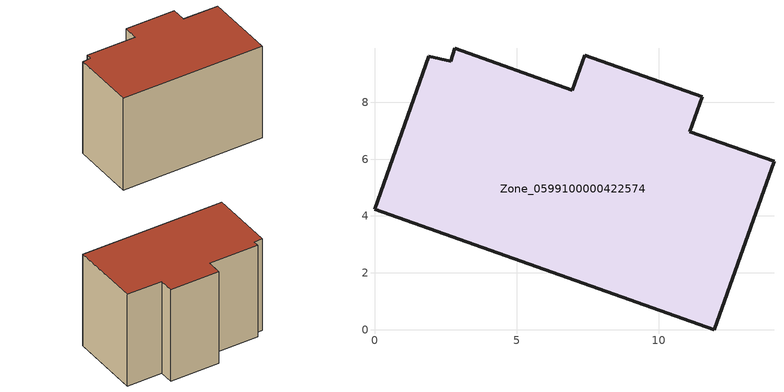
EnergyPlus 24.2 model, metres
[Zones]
Zone_0599100000422574
 floor ground (C_G): 2.82,9.9 6.96,8.43 7.39,9.66 11.53,8.2 11.1,6.97 14.06,5.92 11.96,0 0,4.24 1.91,9.62 2.68,9.45 z0.52
 wall outside (C_F): 11.96,0 14.06,5.92 11.1,6.97 11.53,8.2 7.39,9.66 6.96,8.43 2.82,9.9 2.68,9.45 1.91,9.62 0,4.24 11.96,0 z0.52:9.16
 roof outside (C_R): 6.96,8.43 2.82,9.9 2.68,9.45 1.91,9.62 0,4.24 11.96,0 14.06,5.92 11.1,6.97 11.53,8.2 7.39,9.66 z9.16
[BUILDING]
Pand.0599100000422574: North Axis=0; Terrain=City; Loads Convergence Tolerance Value=0.04; Temperature Convergence Tolerance Value=0.4; Solar Distribution=FullExterior; Maximum Number of Warmup Days=25; Minimum Number of Warmup Days=1
[Site:Location]
Rotterdam.The.Hague.AP_ZH_NLD Design_Conditions: Latitude=51.96; Longitude=4.45; Time Zone=1; Elevation=-4.5
[SITE:GROUNDTEMPERATURE:BUILDINGSURFACE]
18, 18, 18, 18, 18, 18, 18, 18, 18, 18, 18, 18
[MATERIAL] Thermal Absorptance=0.9; Solar Absorptance=0.7; Visible Absorptance=0.7
Name | Roughness | Thickness | Conductivity | Density | Specific Heat
G.TC.1992-2005 | MediumSmooth | 0.15 | 0.06 | 540 | 1210
F.TC.1992-2005 | Rough | 0.3 | 0.12 | 1920 | 840
R.TC.1992-2005 | MediumRough | 0.2 | 0.08 | 1500 | 1000
[CONSTRUCTION]
C_G: G.TC.1992-2005
C_F: F.TC.1992-2005
C_R: R.TC.1992-2005
[ZONE]
Zone_0599100000422574: Type=1; Multiplier=1; Ceiling Height=Autocalculate; Volume=Autocalculate; Floor Area=autocalculate; Part of Total Floor Area=Yes
[ZONEINFILTRATION:DESIGNFLOWRATE]
Infil_Zone_0599100000422574: Zone or ZoneList or Space or SpaceList=Zone_0599100000422574; Schedule=AlwaysOn; Design Flow Rate Calculation Method=Flow/Area; Flow Rate per Floor Area=0.0015; Constant Term Coefficient=1; Temperature Term Coefficient=0; Velocity Term Coefficient=0; Velocity Squared Term Coefficient=0
[HVACTEMPLATE:ZONE:IDEALLOADSAIRSYSTEM]
Zone_0599100000422574: Maximum Heating Supply Air Temperature=50; Minimum Cooling Supply Air Temperature=13; Maximum Heating Supply Air Humidity Ratio=0.0156; Minimum Cooling Supply Air Humidity Ratio=0.0077; Heating Limit=NoLimit; Cooling Limit=NoLimit; Dehumidification Control Type=ConstantSensibleHeatRatio; Cooling Sensible Heat Ratio=0.7; Dehumidification Setpoint=60; Humidification Control Type=None; Humidification Setpoint=30; Outdoor Air Method=None; Outdoor Air Flow Rate per Person=0.00944; Outdoor Air Flow Rate per Zone Floor Area=0; Outdoor Air Flow Rate per Zone=0; Demand Controlled Ventilation Type=None; Outdoor Air Economizer Type=NoEconomizer; Heat Recovery Type=None; Sensible Heat Recovery Effectiveness=0.7; Latent Heat Recovery Effectiveness=0.65
[ZONECONTROL:THERMOSTAT]
ThermostatControl_Zone_0599100000422574: Zone or ZoneList=Zone_0599100000422574; Control Type Schedule=DualSetpointControlType; Control 1=Thermostat_Zone_0599100000422574; Temperature Difference Between Cutout And Setpoint=0
[THERMOSTATSETPOINT:DUALSETPOINT]
Thermostat_Zone_0599100000422574: Heating Setpoint Temperature Schedule=HeatingSetpoint_Zone_0599100000422574; Cooling Setpoint Temperature Schedule=CoolingSetpoint_Zone_0599100000422574
[SCHEDULE:COMPACT]
HeatingSetpoint_Zone_0599100000422574: Through: 12/31, For: AllDays, Until: 24:00, 21
CoolingSetpoint_Zone_0599100000422574: Through: 12/31, For: AllDays, Until: 24:00, 24
DualSetpointControlType: Through: 12/31, For: AllDays, Until: 24:00, 4
AlwaysOn: Through: 12/31, For: AllDays, Until: 24:00, 1
